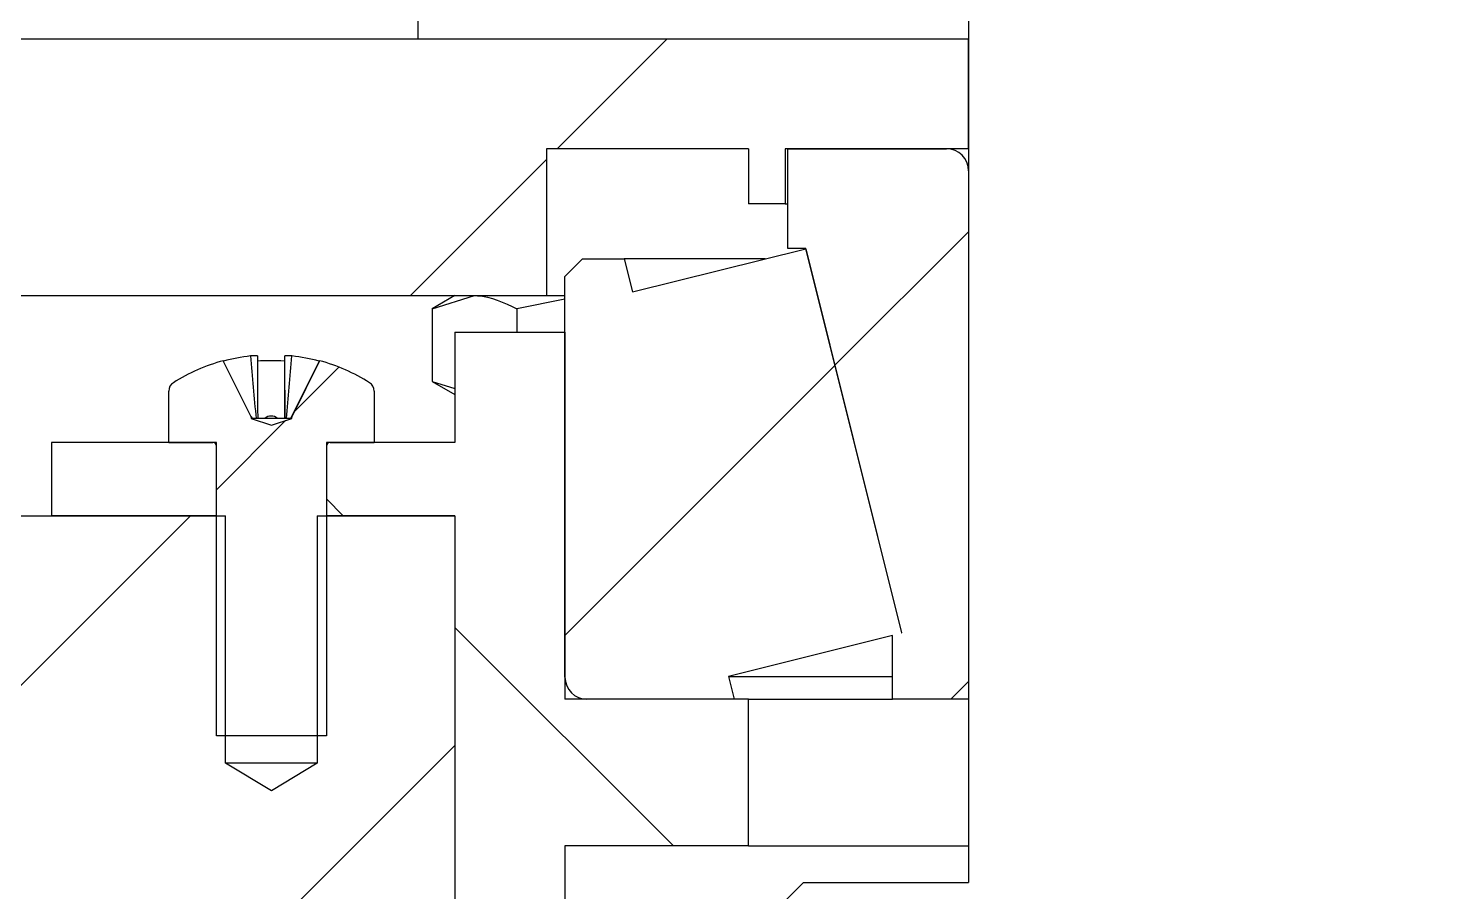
# Model space of a CAD drawing. Header units: millimetres. Extents: x -117 to 822, y -67 to 297.
# Drawn here: x 529.92 to 542.76, y 137.33 to 145.18 of the extents above; entities that cross this region are included whole.
import ezdxf

# ---------------------------------------------------------------- set-up
doc = ezdxf.new("R2010")
doc.units = ezdxf.units.MM
doc.layers.add('KHUNGTEN', color=7, linetype='Continuous', lineweight=35)
doc.layers.add('NETMANH', color=7, linetype='Continuous')

msp = doc.modelspace()

# ---------------------------------------------------------------- hatches: boundary and pattern name
at = {"layer": 'KHUNGTEN', "linetype": 'Continuous', "lineweight": 18}
h = msp.add_hatch(dxfattribs=at)
h.set_pattern_fill('ANSI32', color=256, style=0)
h.paths.add_polyline_path([(521.7951, 145.0843), (521.7951, 142.751), (534.6285, 142.751), (534.6285, 144.0843), (536.4618, 144.0843), (536.4618, 143.5843), (536.7951, 143.5843), (536.7951, 144.0843), (538.4618, 144.0843), (538.4618, 145.0843)], flags=0)
h = msp.add_hatch(dxfattribs=at)
h.set_pattern_fill('ANSI31', color=256, style=0)
edge = h.paths.add_edge_path(flags=0)
edge.add_arc((534.9951, 139.2843), 0.2, 180, 270)
edge.add_line((534.9951, 139.0843), (536.3315, 139.0843))
edge.add_line((536.3315, 139.0843), (536.28, 139.2908))
edge.add_line((536.28, 139.2908), (537.7725, 139.6629))
edge.add_line((537.7725, 139.6629), (537.7725, 139.0843))
edge.add_line((537.7725, 139.0843), (538.3018, 139.0843))
edge.add_line((538.3018, 139.0843), (538.4618, 139.2443))
edge.add_line((538.4618, 139.2443), (538.4618, 143.8843))
edge.add_arc((538.2618, 143.8843), 0.2, 0, 90)
edge.add_line((538.2618, 144.0843), (536.8191, 144.0843))
edge.add_line((536.8191, 144.0843), (536.8191, 143.1785))
edge.add_line((536.8191, 143.1785), (536.9841, 143.1785))
edge.add_line((536.9841, 143.1785), (537.855, 139.6855))
edge.add_line((537.855, 139.6855), (537.8545, 139.6854))
edge.add_line((537.8545, 139.6854), (536.9841, 143.1766))
edge.add_line((536.9841, 143.1766), (535.4091, 142.7839))
edge.add_line((535.4091, 142.7839), (535.3342, 143.0843))
edge.add_line((535.3342, 143.0843), (534.9551, 143.0843))
edge.add_line((534.9551, 143.0843), (534.7951, 142.9243))
edge.add_line((534.7951, 142.9243), (534.7951, 139.2843))
h = msp.add_hatch(dxfattribs=at)
h.set_pattern_fill('ANSI32', color=256, angle=90, style=0)
h.paths.add_polyline_path([(533.7951, 136.0843), (534.7951, 136.0843), (534.7951, 137.751), (536.4618, 137.751), (536.4618, 139.0843), (534.7951, 139.0843), (534.7951, 142.4177), (533.7951, 142.4177), (533.7951, 141.4177), (532.6285, 141.4177), (532.6285, 140.751), (533.7951, 140.751)], flags=0)
h = msp.add_hatch(dxfattribs=at)
h.set_pattern_fill('ANSI31', color=256, style=0)
edge = h.paths.add_edge_path(flags=0)
edge.add_line((531.6285, 138.751), (532.6285, 138.751))
edge.add_line((532.6285, 138.751), (532.6285, 141.3843))
edge.add_arc((532.6618, 141.3843), 0.0333, 90, 180, ccw=False)
edge.add_line((532.6618, 141.4177), (533.0618, 141.4177))
edge.add_line((533.0618, 141.4177), (533.0618, 141.8832))
edge.add_arc((532.9718, 141.8832), 0.09, 0, 57.66397)
edge.add_arc((532.1285, 140.551), 1.6667, 57.66397, 74.77937)
edge.add_line((532.566, 142.1592), (532.3153, 141.6565))
edge.add_line((532.3153, 141.6565), (532.3138, 141.6343))
edge.add_line((532.3138, 141.6343), (532.1285, 141.5741))
edge.add_line((532.1285, 141.5741), (531.9431, 141.6343))
edge.add_line((531.9431, 141.6343), (531.9416, 141.6565))
edge.add_line((531.9416, 141.6565), (531.6909, 142.1592))
edge.add_arc((532.1285, 140.551), 1.6667, 105.22063, 122.33603)
edge.add_arc((531.2851, 141.8832), 0.09, 122.33603, 180)
edge.add_line((531.1951, 141.8832), (531.1951, 141.4177))
edge.add_line((531.1951, 141.4177), (531.5951, 141.4177))
edge.add_arc((531.5951, 141.3843), 0.0333, 0, 90, ccw=False)
edge.add_line((531.6285, 141.3843), (531.6285, 138.751))
h = msp.add_hatch(dxfattribs=at)
h.set_pattern_fill('ANSI32', color=256, angle=90, style=0)
h.paths.add_polyline_path([(531.6285, 140.751), (531.6285, 141.4177), (530.1285, 141.4177), (530.1285, 140.751)], flags=0)
h = msp.add_hatch(dxfattribs=at)
h.set_pattern_fill('ANSI32', color=256, style=0)
h.paths.add_polyline_path([(532.1285, 138.251), (531.7118, 138.5013), (531.7118, 140.751), (523.4618, 140.751), (523.4618, 108.4177), (525.1285, 108.4177), (525.1285, 131.4177), (531.7118, 131.4177), (531.7118, 133.6673), (532.1285, 133.9177), (532.5451, 133.6673), (532.5451, 131.4177), (533.7951, 131.4177), (533.7951, 140.751), (532.5451, 140.751), (532.5451, 138.5013)], flags=0)

# ---------------------------------------------------------------- linework, layer by layer
at = {"color": 7, "linetype": 'Continuous', "lineweight": 25}
for p, q in [((538.4618, 150.4177), (538.4618, 137.4177)), ((533.4618, 145.0843), (533.4618, 145.751)), ((521.7951, 145.0843), (538.4618, 145.0843)), ((538.4618, 144.0843), (538.4618, 145.0843)), ((536.4618, 144.0843), (534.6285, 144.0843)), ((534.6285, 144.0843), (534.6285, 142.751)), ((536.4618, 144.0843), (536.4618, 143.5843)), ((538.4618, 144.0843), (536.7951, 144.0843)), ((536.7951, 144.0843), (536.7951, 143.5843)), ((536.8191, 143.1785), (536.8191, 144.0843)), ((536.8191, 144.0843), (538.2618, 144.0843)), ((538.4618, 143.8843), (538.4618, 139.2443)), ((536.7951, 143.5843), (536.4618, 143.5843)), ((536.7951, 143.5843), (536.8191, 143.5843)), ((534.7951, 142.9243), (534.9551, 143.0843)), ((534.9551, 143.0843), (535.3342, 143.0843)), ((535.3342, 143.0843), (535.4091, 142.7839)), ((536.6142, 143.0843), (535.3342, 143.0843)), ((535.4091, 142.7839), (536.9841, 143.1766)), ((536.9841, 143.1785), (536.8191, 143.1785)), ((537.855, 139.6855), (536.9841, 143.1785)), ((536.9846, 143.1766), (536.9841, 143.1766)), ((536.9841, 143.1766), (537.8545, 139.6854)), ((534.7951, 139.2843), (534.7951, 142.9243)), ((521.7951, 142.751), (534.6285, 142.751)), ((533.7951, 142.751), (533.5889, 142.6319)), ((533.5889, 142.6319), (533.9738, 142.751)), ((534.7951, 142.7173), (534.3587, 142.6319)), ((534.6285, 142.751), (534.7951, 142.751)), ((533.5889, 142.6319), (533.5889, 141.9701)), ((534.3587, 142.6319), (534.3587, 142.4177)), ((533.7951, 142.4177), (533.7951, 141.4177)), ((533.7951, 142.4177), (534.7951, 142.4177)), ((534.7951, 142.4177), (534.7951, 139.0843)), ((532.0025, 142.2024), (531.9385, 142.2024)), ((532.315, 142.2024), (532.2491, 142.2024)), ((531.9416, 141.6565), (531.6909, 142.1592)), ((532.2457, 142.155), (532.2493, 141.6343)), ((532.5621, 142.155), (532.3025, 141.6343)), ((532.566, 142.1592), (532.3153, 141.6565)), ((533.5889, 141.9701), (533.7951, 141.851)), ((533.5889, 141.9701), (533.7951, 141.9063)), ((531.1951, 141.4177), (531.1951, 141.8832)), ((533.0618, 141.8832), (533.0618, 141.4177)), ((531.9416, 141.6565), (531.9431, 141.6343)), ((531.9431, 141.6343), (532.1285, 141.5741)), ((531.9518, 141.6343), (531.9431, 141.6343)), ((531.9884, 141.6343), (531.9518, 141.6343)), ((532.0032, 141.6343), (531.9884, 141.6343)), ((532.0674, 141.6343), (532.0032, 141.6343)), ((532.1846, 141.6343), (532.0674, 141.6343)), ((532.1285, 141.5741), (532.3138, 141.6343)), ((532.2498, 141.6343), (532.1846, 141.6343)), ((532.2651, 141.6343), (532.2498, 141.6343)), ((532.3035, 141.6343), (532.2651, 141.6343)), ((532.3138, 141.6343), (532.3035, 141.6343)), ((532.3138, 141.6343), (532.3153, 141.6565)), ((530.1285, 141.4177), (530.1285, 140.751)), ((531.6285, 141.4177), (530.1285, 141.4177)), ((531.1951, 141.4177), (531.5951, 141.4177)), ((531.6285, 140.751), (531.6285, 141.4177)), ((532.6285, 141.4177), (532.6285, 140.751)), ((533.7951, 141.4177), (532.6285, 141.4177)), ((532.6618, 141.4177), (533.0618, 141.4177)), ((531.6285, 138.751), (531.6285, 141.3843)), ((532.6285, 141.3843), (532.6285, 138.751)), ((531.6285, 140.751), (530.1285, 140.751)), ((533.7951, 140.751), (532.6285, 140.751)), ((533.7951, 140.751), (533.7951, 136.0843)), ((537.7725, 139.6629), (536.28, 139.2908)), ((537.7725, 139.0843), (537.7725, 139.6629)), ((537.8545, 139.6854), (537.855, 139.6855)), ((536.28, 139.2908), (536.3315, 139.0843)), ((536.28, 139.2908), (537.7725, 139.2908)), ((538.4618, 139.2443), (538.3018, 139.0843)), ((536.4618, 139.0843), (534.7951, 139.0843)), ((536.3315, 139.0843), (534.9951, 139.0843)), ((536.4618, 137.751), (536.4618, 139.0843)), ((536.4618, 139.0843), (537.7725, 139.0843)), ((538.3018, 139.0843), (537.7725, 139.0843)), ((538.4618, 139.0843), (538.3018, 139.0843)), ((532.6285, 138.751), (531.6285, 138.751)), ((534.7951, 137.751), (534.7951, 136.0843)), ((536.4618, 137.751), (534.7951, 137.751)), ((536.4618, 137.751), (538.4618, 137.751)), ((536.7951, 137.251), (536.9618, 137.4177)), ((536.9618, 137.4177), (538.4618, 137.4177))]:
    msp.add_line(p, q, dxfattribs=at)
at = {"color": 7, "linetype": 'Continuous', "lineweight": 25, "flags": 128}
for points in [[(532.0025, 142.2024), (532.0026, 142.136), (532.0031, 141.7255), (532.0032, 141.6343)], [(532.2498, 141.6343), (532.2497, 141.7255), (532.2492, 142.136), (532.2491, 142.2024)]]:
    msp.add_lwpolyline(points, dxfattribs=at)
at = {"color": 7, "linetype": 'Continuous', "lineweight": 18}
msp.add_circle((541.7951, 138.7798), 16.7845, dxfattribs=at)
at = {"color": 7, "linetype": 'Continuous', "lineweight": 25}
for centre, radius, start, end in [((538.2618, 143.8843), 0.2, 0, 90), ((532.1267, 140.5513), 1.6618, 96.50407, 105.18929), ((590.5393, 147.0648), 58.8021, 184.743313, 185.298963), ((533.0143, 142.1226), 0.7693, 174.04577, 177.58281), ((473.7142, 147.0648), 58.8021, 354.701037, 355.256687), ((532.1267, 140.5513), 1.6618, 74.81071, 83.49593), ((532.1285, 140.551), 1.6667, 105.22063, 122.33603), ((532.1224, 140.3338), 1.8254, 86.12622, 93.87378), ((532.5708, 142.1508), 0.00962, 119.70836, 154.14537), ((532.1285, 140.551), 1.6667, 57.66397, 74.77937), ((531.2851, 141.8832), 0.09, 122.33603, 180), ((532.9718, 141.8832), 0.09, 0, 57.66397), ((531.5951, 141.3843), 0.0333, 0, 90), ((532.6618, 141.3843), 0.0333, 90, 180), ((534.9951, 139.2843), 0.2, 180, 270)]:
    msp.add_arc(centre, radius, start, end, dxfattribs=at)
for centre, major_axis, ratio, start_param, end_param in [((532.1281, 141.3278), (-0.003, 0.3287), 0.4935731, 5.9092106, 6.6480365), ((532.1055, 141.3278), (-0.1639, 0.3287), 0.0055437, 0.0133839, 0.3666491), ((532.1514, 141.3278), (0.1639, 0.3287), 0.0055437, 6.2698015, 6.6553621)]:
    msp.add_ellipse(centre, major_axis=major_axis, ratio=ratio, start_param=start_param, end_param=end_param, dxfattribs=at)
msp.add_open_spline([(533.9738, 142.751), (533.9829, 142.7509), (534.1129, 142.7492), (534.2402, 142.6884), (534.3587, 142.6319)], degree=3, knots=[0, 0, 0, 0, 0.0701852, 1, 1, 1, 1], dxfattribs=at)
at = {"layer": 'NETMANH', "linetype": 'Continuous', "lineweight": 25}
for p, q in [((523.4618, 140.751), (531.7118, 140.751)), ((531.7118, 138.5013), (531.7118, 140.751)), ((532.5451, 140.751), (532.5451, 138.5013)), ((532.5451, 140.751), (533.7951, 140.751)), ((533.7951, 140.751), (533.7951, 131.4177)), ((532.1285, 138.251), (531.7118, 138.5013)), ((532.5451, 138.5013), (531.7118, 138.5013)), ((532.5451, 138.5013), (532.1285, 138.251))]:
    msp.add_line(p, q, dxfattribs=at)

doc.saveas('drawing.dxf')
